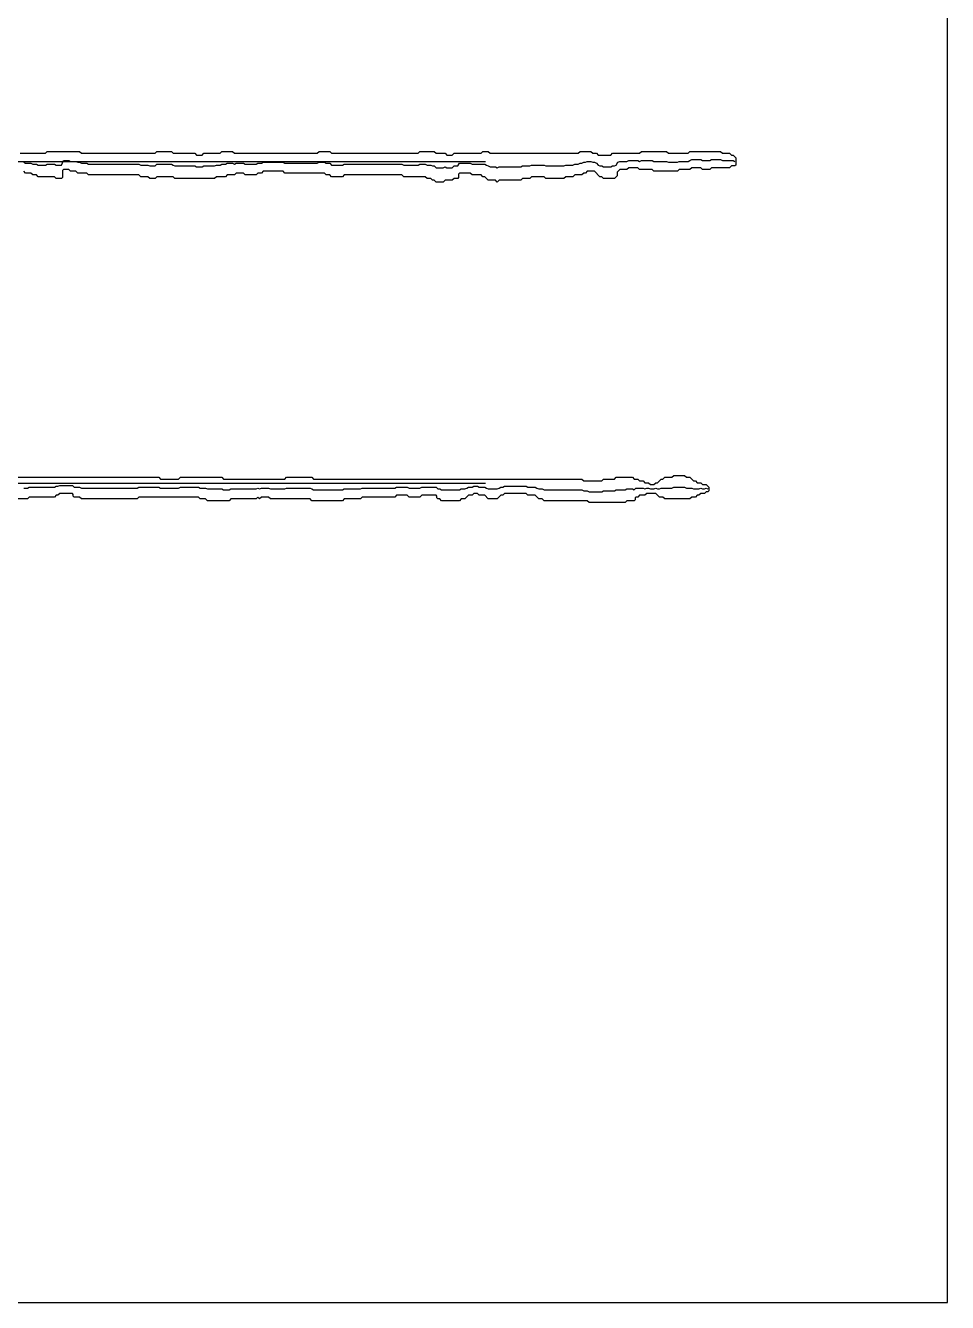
# Model space of a CAD drawing. Extents: x 0 to 57.2, y 0 to 39.6.
# Drawn here: x 42.87 to 57.16, y 0 to 19.8 of the extents above; entities that cross this region are included whole.
import ezdxf

# ---------------------------------------------------------------- set-up
doc = ezdxf.new("R2010")
doc.units = 13
for name, color, linetype in [('DESIGN_SCAN_PATH', 5, 'Continuous'), ('SEM_FRAME', 8, 'Continuous'), ('SEM_OBSERVED_CENTERLINES', 3, 'Continuous'), ('SEM_OBSERVED_CONTOURS', 2, 'Continuous')]:
    doc.layers.add(name, color=color, linetype=linetype)

msp = doc.modelspace()

# ---------------------------------------------------------------- linework, layer by layer
at = {"layer": 'DESIGN_SCAN_PATH'}
for points in [[(0, 17.69494), (50, 17.69494)], [(50, 12.69905), (0, 12.69905)]]:
    msp.add_lwpolyline(points, dxfattribs=at)
at = {"layer": 'SEM_FRAME'}
msp.add_lwpolyline([(0, 0), (57.15968, 0), (57.15968, 39.60429), (0, 39.60429)], close=True, dxfattribs=at)
at = {"layer": 'SEM_OBSERVED_CENTERLINES'}
for points in [[(42.84185, 17.680985), (42.86976, 17.66703), (42.89767, 17.66703), (42.92558, 17.66703), (42.95349, 17.66703), (42.9814, 17.653075), (43.00931, 17.653075), (43.03722, 17.653075), (43.06513, 17.63912), (43.09304, 17.63912), (43.12095, 17.63912), (43.14886, 17.63912), (43.17677, 17.63912), (43.20468, 17.653075), (43.23259, 17.653075), (43.2605, 17.653075), (43.28841, 17.653075), (43.31632, 17.653075), (43.34423, 17.63912), (43.37214, 17.63912), (43.40005, 17.63912), (43.42796, 17.63912), (43.45587, 17.708895), (43.48378, 17.708895), (43.51169, 17.708895), (43.5396, 17.708895), (43.56751, 17.69494), (43.59542, 17.69494), (43.62333, 17.69494), (43.65124, 17.69494), (43.67915, 17.680985), (43.70706, 17.680985), (43.73497, 17.66703), (43.76288, 17.66703), (43.79079, 17.66703), (43.8187, 17.66703), (43.84661, 17.653075), (43.87452, 17.653075), (43.90243, 17.653075), (43.93034, 17.653075), (43.95825, 17.653075), (43.98616, 17.653075), (44.01407, 17.653075), (44.04198, 17.653075), (44.06989, 17.653075), (44.0978, 17.653075), (44.12571, 17.653075), (44.15362, 17.653075), (44.18153, 17.653075), (44.20944, 17.653075), (44.23735, 17.653075), (44.26526, 17.653075), (44.29317, 17.653075), (44.32108, 17.653075), (44.34899, 17.653075), (44.3769, 17.653075), (44.40481, 17.653075), (44.43272, 17.653075), (44.46063, 17.653075), (44.48854, 17.653075), (44.51645, 17.653075), (44.54436, 17.653075), (44.57227, 17.653075), (44.60018, 17.653075), (44.62809, 17.653075), (44.656, 17.63912), (44.68391, 17.63912), (44.71182, 17.63912), (44.73973, 17.63912), (44.76764, 17.63912), (44.79555, 17.625165), (44.82346, 17.625165), (44.85137, 17.625165), (44.87928, 17.625165), (44.90719, 17.653075), (44.9351, 17.653075), (44.96301, 17.653075), (44.99092, 17.653075), (45.01883, 17.653075), (45.04674, 17.653075), (45.07465, 17.653075), (45.10256, 17.653075), (45.13047, 17.653075), (45.15838, 17.63912), (45.18629, 17.625165), (45.2142, 17.625165), (45.24211, 17.625165), (45.27002, 17.625165), (45.29793, 17.625165), (45.32584, 17.625165), (45.35375, 17.625165), (45.38166, 17.625165), (45.40957, 17.625165), (45.43748, 17.625165), (45.46539, 17.625165), (45.4933, 17.625165), (45.52121, 17.61121), (45.54912, 17.61121), (45.57703, 17.61121), (45.60494, 17.61121), (45.63285, 17.625165), (45.66076, 17.625165), (45.68867, 17.625165), (45.71658, 17.625165), (45.74449, 17.625165), (45.7724, 17.625165), (45.80031, 17.625165), (45.82822, 17.63912), (45.85613, 17.63912), (45.88404, 17.63912), (45.91195, 17.653075), (45.93986, 17.653075), (45.96777, 17.653075), (45.99568, 17.66703), (46.02359, 17.66703), (46.0515, 17.66703), (46.07941, 17.66703), (46.10732, 17.653075), (46.13523, 17.66703), (46.16314, 17.66703), (46.19105, 17.66703), (46.21896, 17.66703), (46.24687, 17.66703), (46.27478, 17.653075), (46.30269, 17.653075), (46.3306, 17.653075), (46.35851, 17.653075), (46.38642, 17.653075), (46.41433, 17.653075), (46.44224, 17.653075), (46.47015, 17.66703), (46.49806, 17.66703), (46.52597, 17.66703), (46.55388, 17.680985), (46.58179, 17.680985), (46.6097, 17.680985), (46.63761, 17.680985), (46.66552, 17.680985), (46.69343, 17.680985), (46.72134, 17.680985), (46.74925, 17.680985), (46.77716, 17.680985), (46.80507, 17.680985), (46.83298, 17.680985), (46.86089, 17.680985), (46.8888, 17.66703), (46.91671, 17.66703), (46.94462, 17.66703), (46.97253, 17.66703), (47.00044, 17.66703), (47.02835, 17.66703), (47.05626, 17.66703), (47.08417, 17.66703), (47.11208, 17.66703), (47.13999, 17.66703), (47.1679, 17.66703), (47.19581, 17.66703), (47.22372, 17.66703), (47.25163, 17.66703), (47.27954, 17.66703), (47.30745, 17.66703), (47.33536, 17.66703), (47.36327, 17.66703), (47.39118, 17.66703), (47.41909, 17.680985), (47.447, 17.680985), (47.47491, 17.680985), (47.50282, 17.680985), (47.53073, 17.66703), (47.55864, 17.66703), (47.58655, 17.66703), (47.61446, 17.63912), (47.64237, 17.63912), (47.67028, 17.63912), (47.69819, 17.63912), (47.7261, 17.63912), (47.75401, 17.63912), (47.78192, 17.63912), (47.80983, 17.653075), (47.83774, 17.653075), (47.86565, 17.653075), (47.89356, 17.653075), (47.92147, 17.653075), (47.94938, 17.653075), (47.97729, 17.653075), (48.0052, 17.653075), (48.03311, 17.653075), (48.06102, 17.653075), (48.08893, 17.653075), (48.11684, 17.653075), (48.14475, 17.653075), (48.17266, 17.653075), (48.20057, 17.653075), (48.22848, 17.653075), (48.25639, 17.653075), (48.2843, 17.653075), (48.31221, 17.653075), (48.34012, 17.653075), (48.36803, 17.653075), (48.39594, 17.653075), (48.42385, 17.653075), (48.45176, 17.653075), (48.47967, 17.653075), (48.50758, 17.653075), (48.53549, 17.653075), (48.5634, 17.653075), (48.59131, 17.653075), (48.61922, 17.653075), (48.64713, 17.653075), (48.67504, 17.653075), (48.70295, 17.653075), (48.73086, 17.63912), (48.75877, 17.63912), (48.78668, 17.63912), (48.81459, 17.63912), (48.8425, 17.63912), (48.87041, 17.63912), (48.89832, 17.63912), (48.92623, 17.63912), (48.95414, 17.63912), (48.98205, 17.653075), (49.00996, 17.653075), (49.03787, 17.653075), (49.06578, 17.653075), (49.09369, 17.63912), (49.1216, 17.63912), (49.14951, 17.63912), (49.17742, 17.625165), (49.20533, 17.625165), (49.23324, 17.597255), (49.26115, 17.597255), (49.28906, 17.597255), (49.31697, 17.597255), (49.34488, 17.597255), (49.37279, 17.61121), (49.4007, 17.597255), (49.42861, 17.597255), (49.45652, 17.597255), (49.48443, 17.597255), (49.51234, 17.625165), (49.54025, 17.625165), (49.56816, 17.625165), (49.59607, 17.66703), (49.62398, 17.66703), (49.65189, 17.66703), (49.6798, 17.66703), (49.70771, 17.66703), (49.73562, 17.66703), (49.76353, 17.66703), (49.79144, 17.653075), (49.81935, 17.653075), (49.84726, 17.653075), (49.87517, 17.653075), (49.90308, 17.653075), (49.93099, 17.653075), (49.9589, 17.653075), (49.98681, 17.653075), (50.01472, 17.63912), (50.04263, 17.625165), (50.07054, 17.61121), (50.09845, 17.61121), (50.12636, 17.61121), (50.15427, 17.61121), (50.18218, 17.597255), (50.21009, 17.61121), (50.238, 17.61121), (50.26591, 17.61121), (50.29382, 17.61121), (50.32173, 17.61121), (50.34964, 17.61121), (50.37755, 17.61121), (50.40546, 17.61121), (50.43337, 17.61121), (50.46128, 17.61121), (50.48919, 17.61121), (50.5171, 17.61121), (50.54501, 17.61121), (50.57292, 17.625165), (50.60083, 17.625165), (50.62874, 17.625165), (50.65665, 17.625165), (50.68456, 17.625165), (50.71247, 17.63912), (50.74038, 17.63912), (50.76829, 17.63912), (50.7962, 17.63912), (50.82411, 17.63912), (50.85202, 17.63912), (50.87993, 17.63912), (50.90784, 17.63912), (50.93575, 17.625165), (50.96366, 17.625165), (50.99157, 17.625165), (51.01948, 17.625165), (51.04739, 17.625165), (51.0753, 17.625165), (51.10321, 17.625165), (51.13112, 17.625165), (51.15903, 17.625165), (51.18694, 17.625165), (51.21485, 17.625165), (51.24276, 17.63912), (51.27067, 17.63912), (51.29858, 17.63912), (51.32649, 17.63912), (51.3544, 17.63912), (51.38231, 17.653075), (51.41022, 17.653075), (51.43813, 17.653075), (51.46604, 17.66703), (51.49395, 17.66703), (51.52186, 17.680985), (51.54977, 17.680985), (51.57768, 17.69494), (51.60559, 17.69494), (51.6335, 17.69494), (51.66141, 17.680985), (51.68932, 17.680985), (51.71723, 17.66703), (51.74514, 17.63912), (51.77305, 17.625165), (51.80096, 17.625165), (51.82887, 17.61121), (51.85678, 17.61121), (51.88469, 17.61121), (51.9126, 17.61121), (51.94051, 17.61121), (51.96842, 17.625165), (51.99633, 17.625165), (52.02424, 17.63912), (52.05215, 17.680985), (52.08006, 17.69494), (52.10797, 17.69494), (52.13588, 17.69494), (52.16379, 17.69494), (52.1917, 17.69494), (52.21961, 17.708895), (52.24752, 17.708895), (52.27543, 17.708895), (52.30334, 17.708895), (52.33125, 17.708895), (52.35916, 17.708895), (52.38707, 17.69494), (52.41498, 17.708895), (52.44289, 17.708895), (52.4708, 17.708895), (52.49871, 17.708895), (52.52662, 17.708895), (52.55453, 17.708895), (52.58244, 17.708895), (52.61035, 17.69494), (52.63826, 17.69494), (52.66617, 17.69494), (52.69408, 17.69494), (52.72199, 17.69494), (52.7499, 17.69494), (52.77781, 17.69494), (52.80572, 17.69494), (52.83363, 17.680985), (52.86154, 17.680985), (52.88945, 17.680985), (52.91736, 17.680985), (52.94527, 17.680985), (52.97318, 17.680985), (53.00109, 17.69494), (53.029, 17.69494), (53.05691, 17.69494), (53.08482, 17.69494), (53.11273, 17.69494), (53.14064, 17.69494), (53.16855, 17.708895), (53.19646, 17.72285), (53.22437, 17.72285), (53.25228, 17.72285), (53.28019, 17.72285), (53.3081, 17.72285), (53.33601, 17.72285), (53.36392, 17.708895), (53.39183, 17.708895), (53.41974, 17.708895), (53.44765, 17.708895), (53.47556, 17.708895), (53.50347, 17.72285), (53.53138, 17.72285), (53.55929, 17.72285), (53.5872, 17.72285), (53.61511, 17.72285), (53.64302, 17.72285), (53.67093, 17.708895), (53.69884, 17.708895), (53.72675, 17.708895), (53.75466, 17.708895), (53.78257, 17.708895), (53.81048, 17.708895), (53.83839, 17.708895), (53.8663, 17.69494)], [(42.84185, 12.629275), (42.86976, 12.629275), (42.89767, 12.629275), (42.92558, 12.64323), (42.95349, 12.64323), (42.9814, 12.64323), (43.00931, 12.64323), (43.03722, 12.64323), (43.06513, 12.64323), (43.09304, 12.64323), (43.12095, 12.64323), (43.14886, 12.64323), (43.17677, 12.64323), (43.20468, 12.64323), (43.23259, 12.64323), (43.2605, 12.64323), (43.28841, 12.64323), (43.31632, 12.64323), (43.34423, 12.657185), (43.37214, 12.657185), (43.40005, 12.67114), (43.42796, 12.67114), (43.45587, 12.67114), (43.48378, 12.67114), (43.51169, 12.67114), (43.5396, 12.67114), (43.56751, 12.67114), (43.59542, 12.67114), (43.62333, 12.64323), (43.65124, 12.64323), (43.67915, 12.64323), (43.70706, 12.64323), (43.73497, 12.629275), (43.76288, 12.629275), (43.79079, 12.629275), (43.8187, 12.629275), (43.84661, 12.629275), (43.87452, 12.629275), (43.90243, 12.629275), (43.93034, 12.629275), (43.95825, 12.629275), (43.98616, 12.629275), (44.01407, 12.629275), (44.04198, 12.629275), (44.06989, 12.629275), (44.0978, 12.629275), (44.12571, 12.629275), (44.15362, 12.629275), (44.18153, 12.629275), (44.20944, 12.629275), (44.23735, 12.629275), (44.26526, 12.629275), (44.29317, 12.629275), (44.32108, 12.629275), (44.34899, 12.629275), (44.3769, 12.629275), (44.40481, 12.629275), (44.43272, 12.629275), (44.46063, 12.629275), (44.48854, 12.629275), (44.51645, 12.629275), (44.54436, 12.629275), (44.57227, 12.629275), (44.60018, 12.629275), (44.62809, 12.64323), (44.656, 12.64323), (44.68391, 12.64323), (44.71182, 12.64323), (44.73973, 12.64323), (44.76764, 12.64323), (44.79555, 12.64323), (44.82346, 12.64323), (44.85137, 12.64323), (44.87928, 12.64323), (44.90719, 12.64323), (44.9351, 12.64323), (44.96301, 12.629275), (44.99092, 12.629275), (45.01883, 12.629275), (45.04674, 12.629275), (45.07465, 12.629275), (45.10256, 12.629275), (45.13047, 12.629275), (45.15838, 12.629275), (45.18629, 12.629275), (45.2142, 12.629275), (45.24211, 12.629275), (45.27002, 12.64323), (45.29793, 12.64323), (45.32584, 12.64323), (45.35375, 12.64323), (45.38166, 12.64323), (45.40957, 12.64323), (45.43748, 12.64323), (45.46539, 12.64323), (45.4933, 12.64323), (45.52121, 12.64323), (45.54912, 12.64323), (45.57703, 12.629275), (45.60494, 12.629275), (45.63285, 12.629275), (45.66076, 12.629275), (45.68867, 12.61532), (45.71658, 12.61532), (45.74449, 12.61532), (45.7724, 12.61532), (45.80031, 12.61532), (45.82822, 12.61532), (45.85613, 12.61532), (45.88404, 12.61532), (45.91195, 12.61532), (45.93986, 12.601365), (45.96777, 12.601365), (45.99568, 12.601365), (46.02359, 12.601365), (46.0515, 12.61532), (46.07941, 12.61532), (46.10732, 12.61532), (46.13523, 12.61532), (46.16314, 12.61532), (46.19105, 12.61532), (46.21896, 12.61532), (46.24687, 12.61532), (46.27478, 12.61532), (46.30269, 12.61532), (46.3306, 12.61532), (46.35851, 12.61532), (46.38642, 12.61532), (46.41433, 12.61532), (46.44224, 12.61532), (46.47015, 12.629275), (46.49806, 12.61532), (46.52597, 12.629275), (46.55388, 12.629275), (46.58179, 12.629275), (46.6097, 12.629275), (46.63761, 12.629275), (46.66552, 12.61532), (46.69343, 12.61532), (46.72134, 12.61532), (46.74925, 12.61532), (46.77716, 12.61532), (46.80507, 12.61532), (46.83298, 12.61532), (46.86089, 12.61532), (46.8888, 12.61532), (46.91671, 12.629275), (46.94462, 12.629275), (46.97253, 12.629275), (47.00044, 12.629275), (47.02835, 12.629275), (47.05626, 12.629275), (47.08417, 12.629275), (47.11208, 12.629275), (47.13999, 12.629275), (47.1679, 12.629275), (47.19581, 12.629275), (47.22372, 12.629275), (47.25163, 12.629275), (47.27954, 12.629275), (47.30745, 12.61532), (47.33536, 12.601365), (47.36327, 12.601365), (47.39118, 12.601365), (47.41909, 12.601365), (47.447, 12.601365), (47.47491, 12.601365), (47.50282, 12.601365), (47.53073, 12.601365), (47.55864, 12.601365), (47.58655, 12.601365), (47.61446, 12.601365), (47.64237, 12.601365), (47.67028, 12.601365), (47.69819, 12.601365), (47.7261, 12.601365), (47.75401, 12.601365), (47.78192, 12.601365), (47.80983, 12.61532), (47.83774, 12.61532), (47.86565, 12.61532), (47.89356, 12.61532), (47.92147, 12.61532), (47.94938, 12.61532), (47.97729, 12.61532), (48.0052, 12.61532), (48.03311, 12.61532), (48.06102, 12.61532), (48.08893, 12.629275), (48.11684, 12.629275), (48.14475, 12.629275), (48.17266, 12.629275), (48.20057, 12.629275), (48.22848, 12.629275), (48.25639, 12.629275), (48.2843, 12.629275), (48.31221, 12.629275), (48.34012, 12.629275), (48.36803, 12.629275), (48.39594, 12.629275), (48.42385, 12.629275), (48.45176, 12.629275), (48.47967, 12.629275), (48.50758, 12.629275), (48.53549, 12.629275), (48.5634, 12.629275), (48.59131, 12.629275), (48.61922, 12.64323), (48.64713, 12.64323), (48.67504, 12.64323), (48.70295, 12.64323), (48.73086, 12.64323), (48.75877, 12.64323), (48.78668, 12.64323), (48.81459, 12.629275), (48.8425, 12.629275), (48.87041, 12.629275), (48.89832, 12.629275), (48.92623, 12.629275), (48.95414, 12.629275), (48.98205, 12.629275), (49.00996, 12.64323), (49.03787, 12.64323), (49.06578, 12.64323), (49.09369, 12.64323), (49.1216, 12.64323), (49.14951, 12.64323), (49.17742, 12.64323), (49.20533, 12.64323), (49.23324, 12.64323), (49.26115, 12.61532), (49.28906, 12.61532), (49.31697, 12.601365), (49.34488, 12.601365), (49.37279, 12.601365), (49.4007, 12.601365), (49.42861, 12.601365), (49.45652, 12.601365), (49.48443, 12.601365), (49.51234, 12.601365), (49.54025, 12.601365), (49.56816, 12.601365), (49.59607, 12.601365), (49.62398, 12.61532), (49.65189, 12.61532), (49.6798, 12.61532), (49.70771, 12.629275), (49.73562, 12.64323), (49.76353, 12.64323), (49.79144, 12.64323), (49.81935, 12.657185), (49.84726, 12.657185), (49.87517, 12.657185), (49.90308, 12.64323), (49.93099, 12.64323), (49.9589, 12.64323), (49.98681, 12.64323), (50.01472, 12.629275), (50.04263, 12.61532), (50.07054, 12.61532), (50.09845, 12.61532), (50.12636, 12.61532), (50.15427, 12.61532), (50.18218, 12.61532), (50.21009, 12.629275), (50.238, 12.64323), (50.26591, 12.64323), (50.29382, 12.657185), (50.32173, 12.657185), (50.34964, 12.657185), (50.37755, 12.657185), (50.40546, 12.657185), (50.43337, 12.657185), (50.46128, 12.657185), (50.48919, 12.657185), (50.5171, 12.657185), (50.54501, 12.657185), (50.57292, 12.657185), (50.60083, 12.657185), (50.62874, 12.657185), (50.65665, 12.64323), (50.68456, 12.64323), (50.71247, 12.64323), (50.74038, 12.64323), (50.76829, 12.64323), (50.7962, 12.629275), (50.82411, 12.61532), (50.85202, 12.61532), (50.87993, 12.61532), (50.90784, 12.601365), (50.93575, 12.601365), (50.96366, 12.601365), (50.99157, 12.601365), (51.01948, 12.601365), (51.04739, 12.601365), (51.0753, 12.601365), (51.10321, 12.601365), (51.13112, 12.601365), (51.15903, 12.601365), (51.18694, 12.601365), (51.21485, 12.601365), (51.24276, 12.601365), (51.27067, 12.601365), (51.29858, 12.601365), (51.32649, 12.601365), (51.3544, 12.601365), (51.38231, 12.601365), (51.41022, 12.601365), (51.43813, 12.601365), (51.46604, 12.601365), (51.49395, 12.601365), (51.52186, 12.58741), (51.54977, 12.58741), (51.57768, 12.58741), (51.60559, 12.573455), (51.6335, 12.573455), (51.66141, 12.573455), (51.68932, 12.573455), (51.71723, 12.573455), (51.74514, 12.573455), (51.77305, 12.573455), (51.80096, 12.573455), (51.82887, 12.58741), (51.85678, 12.58741), (51.88469, 12.58741), (51.9126, 12.58741), (51.94051, 12.58741), (51.96842, 12.58741), (51.99633, 12.58741), (52.02424, 12.601365), (52.05215, 12.601365), (52.08006, 12.601365), (52.10797, 12.601365), (52.13588, 12.601365), (52.16379, 12.601365), (52.1917, 12.61532), (52.21961, 12.61532), (52.24752, 12.61532), (52.27543, 12.61532), (52.30334, 12.601365), (52.33125, 12.629275), (52.35916, 12.629275), (52.38707, 12.629275), (52.41498, 12.629275), (52.44289, 12.629275), (52.4708, 12.61532), (52.49871, 12.629275), (52.52662, 12.629275), (52.55453, 12.61532), (52.58244, 12.61532), (52.61035, 12.61532), (52.63826, 12.629275), (52.66617, 12.61532), (52.69408, 12.61532), (52.72199, 12.629275), (52.7499, 12.629275), (52.77781, 12.629275), (52.80572, 12.629275), (52.83363, 12.629275), (52.86154, 12.629275), (52.88945, 12.629275), (52.91736, 12.64323), (52.94527, 12.64323), (52.97318, 12.64323), (53.00109, 12.64323), (53.029, 12.64323), (53.05691, 12.64323), (53.08482, 12.64323), (53.11273, 12.629275), (53.14064, 12.629275), (53.16855, 12.629275), (53.19646, 12.629275), (53.22437, 12.61532), (53.25228, 12.61532), (53.28019, 12.61532), (53.3081, 12.61532), (53.33601, 12.629275), (53.36392, 12.61532), (53.39183, 12.61532), (53.41974, 12.629275), (53.44765, 12.61532)]]:
    msp.add_lwpolyline(points, dxfattribs=at)
at = {"layer": 'SEM_OBSERVED_CONTOURS'}
for points in [[(42.78603, 17.820535), (43.17677, 17.820535), (43.20468, 17.848445), (43.70706, 17.848445), (43.73497, 17.820535), (44.87928, 17.820535), (44.90719, 17.848445), (45.13047, 17.848445), (45.15838, 17.820535), (45.4933, 17.820535), (45.52121, 17.792625), (45.60494, 17.792625), (45.63285, 17.820535), (45.88404, 17.820535), (45.91195, 17.848445), (46.07941, 17.848445), (46.10732, 17.820535), (47.39118, 17.820535), (47.41909, 17.848445), (47.58655, 17.848445), (47.61446, 17.820535), (48.95414, 17.820535), (48.98205, 17.848445), (49.20533, 17.848445), (49.23324, 17.820535), (49.37279, 17.820535), (49.4007, 17.792625), (49.48443, 17.792625), (49.51234, 17.820535), (49.93099, 17.820535), (49.9589, 17.848445), (50.04263, 17.848445), (50.07054, 17.820535), (51.43813, 17.820535), (51.46604, 17.848445), (51.6335, 17.848445), (51.66141, 17.820535), (51.71723, 17.820535), (51.74514, 17.792625), (51.94051, 17.792625), (51.96842, 17.820535), (52.38707, 17.820535), (52.41498, 17.848445), (52.80572, 17.848445), (52.83363, 17.820535), (53.14064, 17.820535), (53.16855, 17.848445), (53.64302, 17.848445), (53.67093, 17.820535), (53.78257, 17.820535), (53.81048, 17.792625), (53.83839, 17.792625), (53.880255, 17.75076), (53.880255, 17.63912), (53.8663, 17.625165), (53.81048, 17.625165), (53.78257, 17.597255), (53.50347, 17.597255), (53.47556, 17.569345), (53.36392, 17.569345), (53.33601, 17.597255), (53.19646, 17.597255), (53.16855, 17.569345), (53.00109, 17.569345), (52.97318, 17.541435), (52.61035, 17.541435), (52.58244, 17.569345), (52.38707, 17.569345), (52.35916, 17.597255), (52.21961, 17.597255), (52.1917, 17.569345), (52.08006, 17.569345), (52.038195, 17.52748), (52.038195, 17.47166), (51.99633, 17.429795), (51.82887, 17.429795), (51.80096, 17.457705), (51.77305, 17.457705), (51.68932, 17.541435), (51.57768, 17.541435), (51.54977, 17.513525), (51.52186, 17.513525), (51.49395, 17.485615), (51.38231, 17.485615), (51.3544, 17.457705), (51.24276, 17.457705), (51.21485, 17.429795), (50.93575, 17.429795), (50.90784, 17.457705), (50.71247, 17.457705), (50.68456, 17.429795), (50.57292, 17.429795), (50.54501, 17.401885), (50.21009, 17.401885), (50.18218, 17.373975), (50.15427, 17.401885), (50.04263, 17.401885), (49.98681, 17.457705), (49.9589, 17.457705), (49.93099, 17.485615), (49.79144, 17.485615), (49.76353, 17.513525), (49.59607, 17.513525), (49.582115, 17.49957), (49.582115, 17.44375), (49.56816, 17.429795), (49.51234, 17.429795), (49.48443, 17.401885), (49.37279, 17.401885), (49.34488, 17.373975), (49.23324, 17.373975), (49.20533, 17.401885), (49.17742, 17.401885), (49.14951, 17.429795), (49.09369, 17.429795), (49.06578, 17.457705), (48.73086, 17.457705), (48.70295, 17.485615), (47.80983, 17.485615), (47.78192, 17.457705), (47.61446, 17.457705), (47.58655, 17.485615), (47.53073, 17.485615), (47.50282, 17.513525), (46.8888, 17.513525), (46.86089, 17.541435), (46.55388, 17.541435), (46.52597, 17.513525), (46.47015, 17.513525), (46.44224, 17.485615), (46.27478, 17.485615), (46.24687, 17.513525), (46.13523, 17.513525), (46.10732, 17.485615), (45.99568, 17.485615), (45.96777, 17.457705), (45.82822, 17.457705), (45.80031, 17.429795), (45.18629, 17.429795), (45.15838, 17.457705), (44.90719, 17.457705), (44.87928, 17.429795), (44.79555, 17.429795), (44.76764, 17.457705), (44.656, 17.457705), (44.62809, 17.485615), (43.84661, 17.485615), (43.8187, 17.513525), (43.67915, 17.513525), (43.65124, 17.541435), (43.56751, 17.541435), (43.5396, 17.569345), (43.45587, 17.569345), (43.441915, 17.55539), (43.441915, 17.44375), (43.42796, 17.429795), (43.34423, 17.429795), (43.31632, 17.457705), (43.06513, 17.457705), (43.03722, 17.485615), (42.9814, 17.485615), (42.95349, 17.513525), (42.86976, 17.513525), (42.84185, 17.541435)], [(41.69754, 12.796735), (44.9351, 12.796735), (44.96301, 12.768825), (45.24211, 12.768825), (45.27002, 12.796735), (45.91195, 12.796735), (45.93986, 12.768825), (46.8888, 12.768825), (46.91671, 12.796735), (47.30745, 12.796735), (47.33536, 12.768825), (51.49395, 12.768825), (51.52186, 12.740915), (51.80096, 12.740915), (51.82887, 12.768825), (51.99633, 12.768825), (52.02424, 12.796735), (52.27543, 12.796735), (52.30334, 12.768825), (52.35916, 12.768825), (52.38707, 12.740915), (52.44289, 12.740915), (52.4708, 12.713005), (52.52662, 12.713005), (52.55453, 12.685095), (52.61035, 12.685095), (52.63826, 12.713005), (52.66617, 12.713005), (52.72199, 12.768825), (52.7499, 12.768825), (52.77781, 12.796735), (52.88945, 12.796735), (52.91736, 12.824645), (53.08482, 12.824645), (53.11273, 12.796735), (53.16855, 12.796735), (53.22437, 12.740915), (53.25228, 12.740915), (53.28019, 12.713005), (53.33601, 12.713005), (53.36392, 12.685095), (53.41974, 12.685095), (53.461605, 12.64323), (53.461605, 12.58741), (53.44765, 12.573455), (53.41974, 12.573455), (53.39183, 12.545545), (53.33601, 12.545545), (53.3081, 12.517635), (53.28019, 12.517635), (53.25228, 12.489725), (53.19646, 12.489725), (53.16855, 12.461815), (52.77781, 12.461815), (52.7499, 12.489725), (52.69408, 12.489725), (52.63826, 12.545545), (52.49871, 12.545545), (52.4708, 12.517635), (52.38707, 12.517635), (52.35916, 12.489725), (52.33125, 12.489725), (52.317295, 12.47577), (52.317295, 12.44786), (52.30334, 12.433905), (52.1917, 12.433905), (52.16379, 12.405995), (51.60559, 12.405995), (51.57768, 12.433905), (50.90784, 12.433905), (50.87993, 12.461815), (50.82411, 12.461815), (50.76829, 12.517635), (50.65665, 12.517635), (50.62874, 12.545545), (50.29382, 12.545545), (50.26591, 12.517635), (50.238, 12.517635), (50.18218, 12.461815), (50.04263, 12.461815), (49.98681, 12.517635), (49.90308, 12.517635), (49.87517, 12.545545), (49.81935, 12.545545), (49.79144, 12.517635), (49.73562, 12.517635), (49.6798, 12.461815), (49.62398, 12.461815), (49.59607, 12.433905), (49.31697, 12.433905), (49.28906, 12.461815), (49.26115, 12.461815), (49.247195, 12.47577), (49.247195, 12.50368), (49.23324, 12.517635), (49.00996, 12.517635), (48.98205, 12.489725), (48.81459, 12.489725), (48.78668, 12.517635), (48.61922, 12.517635), (48.59131, 12.489725), (48.08893, 12.489725), (48.06102, 12.461815), (47.80983, 12.461815), (47.78192, 12.433905), (47.30745, 12.433905), (47.27954, 12.461815), (46.66552, 12.461815), (46.63761, 12.489725), (46.52597, 12.489725), (46.49806, 12.461815), (46.47015, 12.489725), (46.44224, 12.461815), (46.0515, 12.461815), (46.02359, 12.433905), (45.68867, 12.433905), (45.66076, 12.461815), (45.57703, 12.461815), (45.54912, 12.489725), (44.62809, 12.489725), (44.60018, 12.461815), (43.73497, 12.461815), (43.70706, 12.489725), (43.62333, 12.489725), (43.609375, 12.50368), (43.609375, 12.53159), (43.59542, 12.545545), (43.40005, 12.545545), (43.37214, 12.517635), (43.34423, 12.517635), (43.31632, 12.489725), (42.92558, 12.489725), (42.89767, 12.461815), (42.7023, 12.461815)]]:
    msp.add_lwpolyline(points, dxfattribs=at)

doc.saveas('drawing.dxf')
